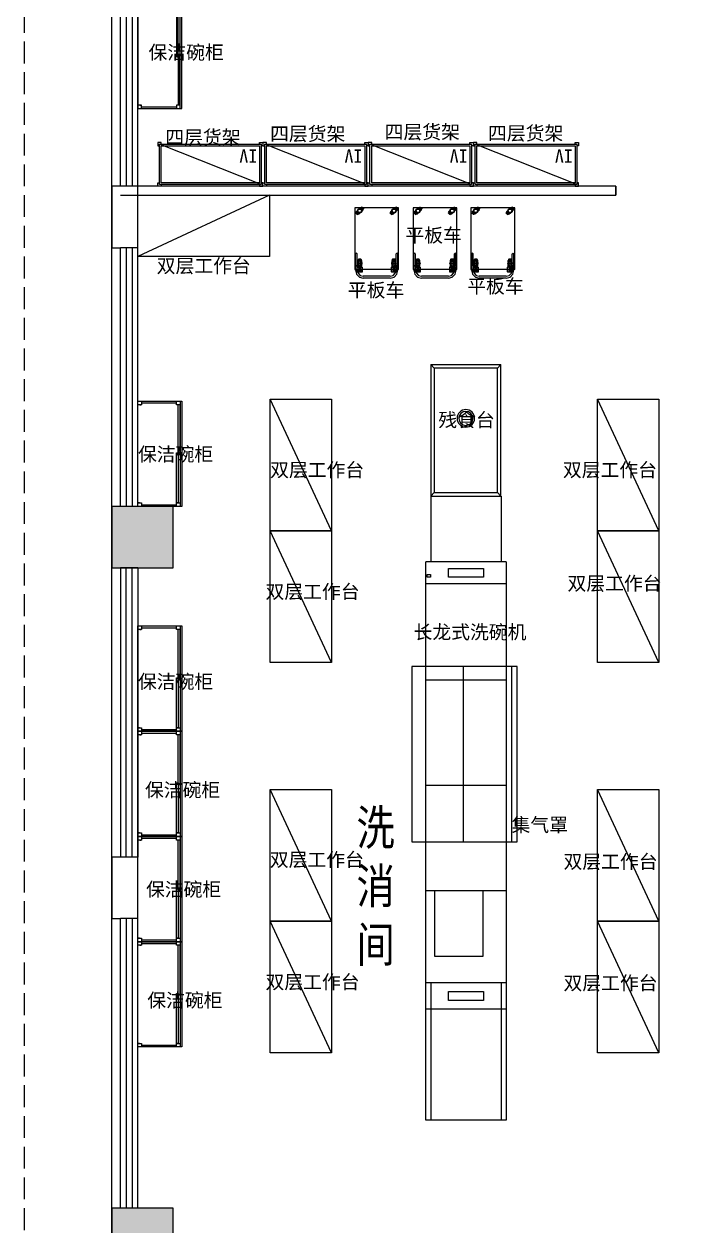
# Model space of a CAD drawing. Extents: x 1159254 to 1730927, y -477824 to -383968.
# Drawn here: x 1190668 to 1198266, y -412554 to -398851 of the extents above; entities that cross this region are included whole.
import ezdxf

# ---------------------------------------------------------------- set-up
doc = ezdxf.new("R2010")
doc.units = 0
doc.header["$LTSCALE"] = 1000
doc.linetypes.add('DASH', pattern=[0.35, 0.25, -0.1])
doc.linetypes.add('DIVIDE', pattern=[31.75, 12.7, -6.35, 0, -6.35, 0, -6.35])
for name, color, linetype in [('COLUMN', 2, 'Continuous'), ('GROUND', 34, 'Continuous'), ('PUB_HATCH', 8, 'Continuous'), ('ROOM_NAME', 7, 'Continuous'), ('WALL', 6, 'Continuous'), ('WINDOW', 4, 'Continuous'), ('WS_厨房设备', 1, 'Continuous')]:
    doc.layers.add(name, color=color, linetype=linetype)
doc.styles.get("Standard").update_dxf_attribs({"font": '', "width": 0.8})
doc.styles.add('WMF-宋体1', font='')
doc.styles.add('宋体', font='', dxfattribs={"width": 0.8})
doc.styles.get('Standard').set_extended_font_data('SimSun')
doc.styles.get('WMF-宋体1').set_extended_font_data('SimSun')
doc.styles.get('宋体').set_extended_font_data('NSimSun')

# ---------------------------------------------------------------- blocks, each defined once
blk = doc.blocks.new('CJT_2657')
for p, q in [((1565, 914, 0), (0, 914, 0)), ((0, 914, 0), (0, 0, 0)), ((1265, 914, 0), (1265, 0, 0)), ((1565, 914, 0), (1565, 0, 0)), ((6365, 914, 0), (1565, 914, 0)), ((2615, 914, 0), (2615, 0, 0)), ((3815, 914, 0), (3815, 0, 0)), ((5015, 914, 0), (5015, 0, 0)), ((6115, 914, 0), (6115, 0, 0)), ((6365, 914, 0), (6365, 0, 0)), ((7115, 859, 0), (6365, 859, 0)), ((7115, 55, 0), (7115, 859, 0)), ((0, 0, 0), (1565, 0, 0)), ((1565, 0, 0), (6365, 0, 0)), ((7115, 55, 0), (6365, 55, 0))]:
    blk.add_line(p, q)
at = {"color": 252}
for p, q in [((1565, 859, 0), (0, 859, 0)), ((1865, 650, 0), (1865, 100, 0)), ((2615, 650, 0), (1865, 650, 0)), ((6290, 657, 0), (6190, 657, 0)), ((6190, 657, 0), (6190, 257, 0)), ((6290, 257, 0), (6290, 657, 0)), ((6190, 257, 0), (6290, 257, 0)), ((1565, 55, 0), (0, 55, 0)), ((1865, 100, 0), (2615, 100, 0)), ((6222, 50, 0), (6192, 50, 0)), ((6192, 50, 0), (6192, 13, 0)), ((6192, 13, 0), (6222, 13, 0)), ((6222, 13, 0), (6222, 50, 0))]:
    blk.add_line(p, q, dxfattribs=at)
at = {"color": 252, "elevation": 0}
blk.add_lwpolyline([(1465, 657), (1365, 657), (1365, 257), (1465, 257)], close=True, dxfattribs=at)
blk = doc.blocks.new('*U119')
at = {"color": 252, "linetype": 'DIVIDE', "ltscale": 3}
blk.add_line((0, 0), (1500, 700), dxfattribs=at)
at = {"linetype": 'Continuous'}
for p, q in [((0, 0), (0, 700)), ((0, 700), (1500, 700)), ((1500, 700), (1500, 0)), ((1500, 0), (0, 0))]:
    blk.add_line(p, q, dxfattribs=at)
blk = doc.blocks.new('*U115')
at = {"color": 252}
for p, q in [((40, 760), (0, 800)), ((40, 760), (1460, 760)), ((40, 40), (40, 760)), ((40, 760), (40, 760)), ((1500, 800), (1460, 760)), ((1460, 760), (1460, 40)), ((40, 40), (0, 0)), ((1460, 40), (40, 40)), ((1460, 40), (1500, 0))]:
    blk.add_line(p, q, dxfattribs=at)
for p, q in [((0, 800), (1500, 800)), ((0, 0), (0, 800)), ((1500, 0), (1500, 800)), ((1500, 0), (0, 0))]:
    blk.add_line(p, q)
blk.add_circle((886, 400), 100)
blk.add_circle((886, 400), 80, dxfattribs=at)
blk = doc.blocks.new('Custom_44')
at = {"linetype": 'Continuous'}
for p, q in [((0, 0), (0, 500)), ((0, 500), (1200, 500)), ((1200, 500), (1200, 0)), ((1200, 0), (0, 0))]:
    blk.add_line(p, q, dxfattribs=at)
at = {"color": 252}
for p, q in [((0, 480), (40, 480)), ((0, 480), (1200, 480)), ((40, 440), (0, 440)), ((20, 40), (20, 440)), ((40, 480), (40, 440)), ((40, 478), (610, 478)), ((40, 478), (40, 460)), ((610, 460), (40, 460)), ((590, 440), (590, 458)), ((590, 458), (1160, 458)), ((1160, 440), (590, 440)), ((610, 478), (610, 460)), ((1160, 440), (1160, 480)), ((1200, 440), (1160, 440)), ((1180, 40), (1180, 440)), ((0, 40), (40, 40)), ((40, 0), (0, 0)), ((40, 40), (40, 0)), ((40, 20), (40, 38)), ((1160, 0), (1160, 40)), ((1160, 40), (1200, 40)), ((1160, 18), (1160, 0)), ((1200, 0), (1160, 0))]:
    blk.add_line(p, q, dxfattribs=at)
at = {"color": 2, "linetype": 'Continuous'}
blk.add_line((600, 500), (600, 430), dxfattribs=at)
at = {"color": 252, "linetype": 'Continuous'}
blk.add_line((1160, 458), (1160, 440), dxfattribs=at)
blk = doc.blocks.new('Custom_68')
for p, q in [((20, 20), (20, 480)), ((20, 480), (1180, 480)), ((1180, 480), (1180, 20)), ((1180, 20), (20, 20))]:
    blk.add_line(p, q)
at = {"color": 252, "linetype": 'Continuous', "ltscale": 3}
blk.add_line((20, 480), (1180, 20), dxfattribs=at)
at = {"color": 252}
for p, q in [((40, 40), (40, 460)), ((40, 40), (40, 460)), ((40, 460), (1160, 460)), ((1160, 460), (1160, 40)), ((1160, 40), (40, 40))]:
    blk.add_line(p, q, dxfattribs=at)
for points in [[(40, 480), (40, 500), (0, 500), (0, 460), (20, 460)], [(1160, 480), (1160, 500), (1200, 500), (1200, 460), (1180, 460)], [(40, 20), (40, 0), (0, 0), (0, 40), (20, 40)], [(1160, 20), (1160, 0), (1200, 0), (1200, 40), (1180, 40)]]:
    blk.add_lwpolyline(points, dxfattribs=at)
blk.add_text('IV', height=150).set_placement((66, 80))
blk = doc.blocks.new('*U124')
at = {"color": 252}
for p, q in [((0, 613), (2000, 613)), ((0, 63), (2000, 63))]:
    blk.add_line(p, q, dxfattribs=at)
blk.add_lwpolyline([(0, 1200), (2000, 1200), (2000, 0), (0, 0)], close=True, dxfattribs=at)
blk = doc.blocks.new('带刹车脚轮')
h = blk.add_hatch(color=252)
h.dxf.hatch_style = 1
h.paths.add_polyline_path([(-11, -35), (-15, -35), (-15, -46), (-11, -50)])
h.paths.add_polyline_path([(15, -35), (11, -35), (11, -50), (15, -46)])
h.paths.add_polyline_path([(-11, 50), (-15, 46), (-15, 35), (-11, 35)])
h.paths.add_polyline_path([(15, 46), (11, 50), (11, 35), (15, 35)])
at = {"color": 252}
for p, q in [((-11, 50), (-11, 35)), ((-8, 50), (-8, 35)), ((-4, 50), (-4, 35)), ((0, 50), (0, 35)), ((0, 50), (0, 35)), ((4, 50), (4, 35)), ((8, 50), (8, 35)), ((11, 50), (11, 35)), ((-11, -50), (-11, -35)), ((-8, -35), (-8, -50)), ((-4, -35), (-4, -50)), ((0, -35), (0, -50)), ((0, -35), (0, -50)), ((4, -35), (4, -50)), ((8, -35), (8, -50)), ((11, -50), (11, -35))]:
    blk.add_line(p, q, dxfattribs=at)
at = {"color": 252, "linetype": 'Continuous'}
for p, q in [((-14, -59), (-14, -93)), ((-7, -59), (-7, -93)), ((0, -59), (0, -93)), ((7, -59), (7, -93)), ((14, -59), (14, -93))]:
    blk.add_line(p, q, dxfattribs=at)
blk.add_lwpolyline([(-22, -42), (-20, -40), (-20, 1), (20, 1), (20, -40), (22, -42), (25, -42), (27, -44), (27, -99), (25, -101), (-26, -101), (-28, -99), (-28, -44), (-26, -42), (-22, -42)], dxfattribs=at)
at = {"color": 252}
for points in [[(-20, 15), (-20, 33), (-18, 35), (18, 35), (20, 33), (20, 15)], [(-15, 35), (-15, 46), (-11, 50), (11, 50), (15, 46), (15, 35)], [(20, -15), (20, -33), (18, -35), (-18, -35), (-20, -33), (-20, -15)], [(15, -35), (15, -46), (11, -50), (-11, -50), (-15, -46), (-15, -35)]]:
    blk.add_lwpolyline(points, dxfattribs=at)
for radius in [25, 19.6]:
    blk.add_circle((0, 0), radius, dxfattribs=at)
blk = doc.blocks.new('脚轮')
h = blk.add_hatch(color=252)
h.dxf.hatch_style = 1
h.paths.add_polyline_path([(-11, -35), (-15, -35), (-15, -46), (-11, -50)])
h.paths.add_polyline_path([(15, -35), (11, -35), (11, -50), (15, -46)])
h.paths.add_polyline_path([(-11, 50), (-15, 46), (-15, 35), (-11, 35)])
h.paths.add_polyline_path([(15, 46), (11, 50), (11, 35), (15, 35)])
at = {"color": 252}
for p, q in [((-11, 50), (-11, 35)), ((-8, 50), (-8, 35)), ((-4, 50), (-4, 35)), ((0, 50), (0, 35)), ((0, 50), (0, 35)), ((4, 50), (4, 35)), ((8, 50), (8, 35)), ((11, 50), (11, 35)), ((-11, -50), (-11, -35)), ((-8, -35), (-8, -50)), ((-4, -35), (-4, -50)), ((0, -35), (0, -50)), ((0, -35), (0, -50)), ((4, -35), (4, -50)), ((8, -35), (8, -50)), ((11, -50), (11, -35))]:
    blk.add_line(p, q, dxfattribs=at)
for points in [[(-20, 15), (-20, 33), (-18, 35), (18, 35), (20, 33), (20, 15)], [(-15, 35), (-15, 46), (-11, 50), (11, 50), (15, 46), (15, 35)], [(20, -15), (20, -33), (18, -35), (-18, -35), (-20, -33), (-20, -15)], [(15, -35), (15, -46), (11, -50), (-11, -50), (-15, -46), (-15, -35)]]:
    blk.add_lwpolyline(points, dxfattribs=at)
for radius in [25, 19.6]:
    blk.add_circle((0, 0), radius, dxfattribs=at)
blk = doc.blocks.new('Custom_94')
for p, q in [((0, 700), (500, 700)), ((0, 700), (0, 700)), ((0, 700), (0, 0)), ((20, 756), (8, 711)), ((8, 711), (8, 668)), ((52, 788), (20, 756)), ((38, 745), (29, 711)), ((29, 711), (29, 668)), ((62, 770), (38, 745)), ((96, 800), (52, 788)), ((96, 779), (62, 770)), ((96, 800), (404, 800)), ((96, 779), (404, 779)), ((448, 788), (404, 800)), ((438, 770), (404, 779)), ((462, 745), (438, 770)), ((480, 756), (448, 788)), ((471, 711), (462, 745)), ((471, 711), (471, 668)), ((492, 711), (480, 756)), ((492, 711), (492, 668)), ((500, 0), (500, 700)), ((8, 668), (11, 661)), ((11, 661), (19, 658)), ((19, 658), (26, 661)), ((26, 661), (29, 668)), ((471, 668), (474, 661)), ((474, 661), (481, 658)), ((481, 658), (489, 661)), ((489, 661), (492, 668)), ((500, 679), (492, 679)), ((0, 0), (500, 0))]:
    blk.add_line(p, q)
at = {"color": 252}
for p, q in [((10, 663), (10, 522)), ((27, 663), (27, 522)), ((473, 663), (473, 522)), ((490, 663), (490, 522))]:
    blk.add_line(p, q, dxfattribs=at)
for centre, radius, start, end in [((18, 528), 10.5, 216.2302, 323.7698), ((482, 525), 9.09, 200.6774, 339.3226)]:
    blk.add_arc(centre, radius, start, end, dxfattribs=at)
at = {"color": 252, "rotation": 180}
for p in [(53, 631), (444, 632)]:
    blk.add_blockref('带刹车脚轮', p, dxfattribs=at)
at = {"rotation": 315}
for p in [(53, 33), (444, 33)]:
    blk.add_blockref('脚轮', p, dxfattribs=at)
blk = doc.blocks.new('_FZH')
blk.add_lwpolyline([(-0.5, -0.5), (0.5, -0.5), (0.5, 0.5), (-0.5, 0.5)], close=True)
at = {"layer": 'PUB_HATCH'}
blk.add_solid([(-0.5, -0.5), (0.5, -0.5), (-0.5, 0.5), (0.5, 0.5)], dxfattribs=at)
blk = doc.blocks.new('$TCHSYS$WIN2D')
for p, q in [((-0.5, 0.5), (0.5, 0.5)), ((-0.5, 0.5), (-0.5, -0.5)), ((0.5, 0.5), (0.5, -0.5)), ((0.5, 0.1667), (-0.5, 0.1667)), ((0.5, -0.1667), (-0.5, -0.1667)), ((-0.5, -0.5), (0.5, -0.5))]:
    blk.add_line(p, q)

msp = doc.modelspace()

# ---------------------------------------------------------------- linework, layer by layer
msp.add_line((1191668.5, -416350.6), (1191668.5, -396900.6))
at = {"layer": 'COLUMN'}
for p, q in [((1191768.5, -400700.6), (1191668.5, -400700.6)), ((1191668.5, -400700.6), (1191668.5, -401400.6)), ((1191968.5, -401400.6), (1191968.5, -400700.6)), ((1191668.5, -401400.6), (1191768.5, -401400.6)), ((1191768.5, -408350.6), (1191668.5, -408350.6)), ((1191668.5, -408350.6), (1191668.5, -409050.6)), ((1191968.5, -409050.6), (1191968.5, -408350.6)), ((1191668.5, -409050.6), (1191768.5, -409050.6))]:
    msp.add_line(p, q, dxfattribs=at)
at = {"layer": 'GROUND', "linetype": 'DASH'}
msp.add_lwpolyline([(1213368.5, -395200.6), (1190668.5, -395200.6), (1190668.5, -419897.8), (1192668.5, -420396.4), (1192668.5, -426200.6)], dxfattribs=at)
at = {"layer": 'WALL'}
for p, q in [((1197418.5, -400700.6), (1191768.5, -400700.6)), ((1191768.5, -400800.6), (1197418.5, -400800.6)), ((1197418.5, -400800.6), (1197418.5, -400700.6))]:
    msp.add_line(p, q, dxfattribs=at)
at = {"layer": 'WINDOW', "linetype": 'DASH'}
msp.add_line((1197418.5, -400700.6), (1197418.5, -400800.6), dxfattribs=at)

# ---------------------------------------------------------------- block references
at = {"layer": 'COLUMN', "xscale": 700, "yscale": 700, "zscale": 700}
for p in [(1192018.5, -404700.6), (1192018.5, -412700.6)]:
    msp.add_blockref('_FZH', p, dxfattribs=at)
at = {"layer": 'WINDOW', "yscale": -200, "rotation": 90}
for p, xscale, zscale in [((1191868.5, -398800.6), 3800, 3800), ((1191868.5, -402875.6), 2950, 2950), ((1191868.5, -406700.6), -3300, -3300), ((1191868.5, -410700.6), 3300, 3300)]:
    msp.add_blockref('$TCHSYS$WIN2D', p, dxfattribs=dict(at, xscale=xscale, zscale=zscale))
at = {"layer": 'WS_厨房设备', "xscale": -1}
for name, p, rotation in [('Custom_44', (1191968.5, -399814.9), 270), ('*U115', (1195309.1, -404232.7), 270), ('CJT_2657', (1195254, -411347.7, 0), 270), ('*U124', (1196292.4, -406173.9), 90)]:
    msp.add_blockref(name, p, dxfattribs=dict(at, rotation=rotation))
at = {"layer": 'WS_厨房设备'}
for name, p, rotation in [('Custom_68', (1193394.6, -400200.6), 180), ('Custom_68', (1194594.6, -400200.6), 180), ('Custom_68', (1195794.6, -400200.6), 180), ('Custom_68', (1196994.6, -400200.6), 180), ('*U119', (1193468.5, -400800.6), 180), ('Custom_94', (1194941.7, -400947.4), 180), ('Custom_94', (1195605.9, -400947.4), 180), ('Custom_94', (1196265.9, -400947.4), 180), ('Custom_44', (1191968.5, -403150.6), 270), ('*U119', (1194176.1, -404628.2), 90), ('*U119', (1197910.1, -404628.2), 90), ('*U119', (1194176.1, -406128.2), 90), ('*U119', (1197910.1, -406128.2), 90), ('Custom_44', (1191968.5, -405713.8), 270), ('Custom_44', (1191968.5, -406913.8), 270), ('*U119', (1194176.1, -409078.7), 90), ('*U119', (1197910.1, -409078.7), 90), ('Custom_44', (1191968.5, -408113.8), 270), ('*U119', (1194176.1, -410578.7), 90), ('*U119', (1197910.1, -410578.7), 90), ('Custom_44', (1191968.5, -409313.8), 270)]:
    msp.add_blockref(name, p, dxfattribs=dict(at, rotation=rotation))

# ---------------------------------------------------------------- texts
at = {"color": 7, "lineweight": 0, "style": 'WMF-宋体1'}
for s, p in [('保洁碗柜', (1192088.8, -399252.6)), ('四层货架', (1193475.5, -400180.2)), ('四层货架', (1194782.5, -400159.6)), ('四层货架', (1195961.9, -400174.1)), ('四层货架', (1192280.4, -400220.6)), ('平板车', (1195019.3, -401337.7)), ('双层工作台', (1192182.4, -401686.4)), ('平板车', (1194362.7, -401962.9)), ('平板车', (1195724.4, -401917.8)), ('残食台', (1195394.6, -403442.7)), ('保洁碗柜', (1191968.5, -403833.3)), ('双层工作台', (1193476.1, -404012.6)), ('双层工作台', (1196816.2, -404012.6)), ('双层工作台', (1196868.8, -405307.1)), ('双层工作台', (1193423.9, -405400.7)), ('长龙式洗碗机', (1195112, -405861.4)), ('保洁碗柜', (1191968.5, -406426.1)), ('保洁碗柜', (1192048.7, -407661.4)), ('集气罩', (1196229.9, -408059.4)), ('双层工作台', (1193473.1, -408456.6)), ('双层工作台', (1196823.3, -408478.7)), ('保洁碗柜', (1192059.9, -408795.3)), ('双层工作台', (1193423.9, -409851.2)), ('双层工作台', (1196823.3, -409863.3)), ('保洁碗柜', (1192074.9, -410059.8))]:
    msp.add_text(s, height=157.34, dxfattribs=at).set_placement(p)
at = {"layer": 'ROOM_NAME', "insert": (1194461.5, -407811.5), "char_height": 400, "width": 404.548, "attachment_point": 1, "style": '宋体'}
msp.add_mtext('{\\C0;洗消间}', dxfattribs=at)

doc.saveas('drawing.dxf')
